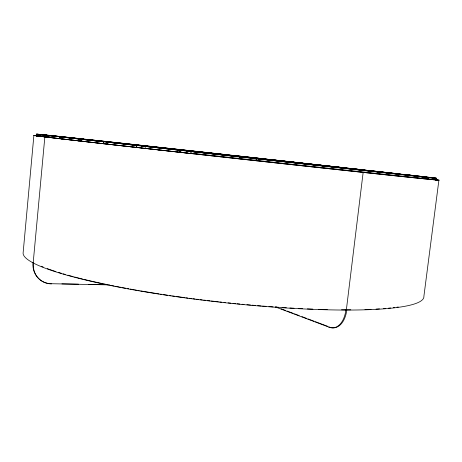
<?xml version="1.0" encoding="UTF-8"?>
<svg xmlns="http://www.w3.org/2000/svg" width="462" height="462" viewBox="0 0 462 462"><rect width="100%" height="100%" fill="white"/><g stroke="black" fill="none" stroke-linecap="round" stroke-linejoin="round"><path stroke-width="0.69" d="M435.608 179.735A201.091 0.733 6.3 0 1 436.209 179.885L435.857 178.684M382.738 172.066L383.974 172.534L382.738 172.066A199.451 0.358 6.3 0 0 369.138 170.542L369.138 170.744M434.575 178.165L434.575 178.066A199.786 0.358 6.3 0 1 427.055 177.31A1.392 0.982 -82 0 1 427.523 177.547M436.243 179.637L435.961 178.817M239.853 157.375L239.888 156.959A199.786 0.358 6.3 0 1 191.476 151.548L190.858 151.605L191.476 151.548A1.6 0.37 -83.9 0 0 191.268 151.744M33.888 135.458L23.1 253.124A201.594 27.547 6.3 0 0 224.428 302.668A201.594 27.547 6.3 0 0 423.897 296.281L438.9 180.145M36.51 136.186L36.7 134.113A201.12 0.364 6.3 0 1 38.369 134.246M36.585 136.209L36.775 134.13M39.212 136.613L39.409 134.471A201.126 0.364 6.3 0 1 36.781 134.13M39.923 136.712L40.125 134.558L40.939 134.517A199.445 0.358 6.3 0 1 46.552 135.095L46.188 135.118M33.172 262.913L44.854 136.908L45.871 137.018M46.876 137.266L47.055 135.372A201.126 0.364 6.3 0 1 40.125 134.558L39.772 134.679M48.25 137.433L48.423 135.528A201.126 0.364 6.3 0 0 59.904 136.844L414.61 175.664A201.126 0.364 6.3 0 0 402.662 174.313M59.719 138.802L59.904 136.844M61.798 139.045L61.989 137.081A201.126 0.364 6.3 0 0 78.488 138.946L78.292 140.962M81.179 141.297L81.376 139.276L427.2 177.113A201.12 0.364 6.3 0 1 433.853 177.899M103.465 143.849L103.667 141.776A201.12 0.364 6.3 0 1 81.376 139.276M107.294 144.283L107.502 142.204A201.126 0.364 6.3 0 0 136.816 145.478L434.702 178.136M435.66 178.858A1.363 1.328 -13.4 0 1 435.758 179.539A201.097 0.658 6.3 0 1 428.239 178.84L423.596 178.344A201.097 0.658 6.3 0 1 256.554 160.36L256.601 158.801L255.954 158.801L256.566 158.743A199.786 0.358 6.3 0 0 422.407 176.819L422.938 176.986L422.407 176.819A1.415 0.988 -82 0 0 421.662 177.154M136.596 147.597L136.816 145.478M141.626 148.065L141.834 146.038A201.126 0.364 6.3 0 0 180.405 150.323L180.186 152.379M142.313 148.048L136.613 147.43L136.723 146.518M239.818 157.709L239.738 158.506L255.573 160.216M186.867 153.124L187.081 151.068A201.126 0.364 6.3 0 0 240.35 156.959L240.119 159.026M346.333 310.054L363.149 172.39L362.41 172.303M428.06 179.418L428.314 177.448A201.126 0.364 6.3 0 0 436.163 178.234L435.891 180.319M436.151 180.324L436.423 178.251A201.126 0.364 6.3 0 0 434.557 177.986M436.209 179.885L436.48 178.251L180.203 150.3A199.451 0.358 6.3 0 1 146.2 146.518L145.438 146.587L146.2 146.523A1.964 0.837 -84.4 0 0 145.761 146.737A1.964 0.918 -84.2 0 1 146.2 146.523L145.507 146.593M436.261 179.504L436.48 178.251M136.833 145.813L136.931 145.49A199.445 0.358 6.3 0 1 111.134 142.608L110.199 142.567M222.869 154.47L223.4 154.458L222.932 154.308A199.451 0.358 6.3 0 0 91.915 139.957L91.378 140.003L91.921 139.957A1.386 0.514 -84.6 0 1 92.157 140.171M327.287 166.077L327.385 165.881A199.451 0.358 6.3 0 1 344.398 167.775L345.253 167.972M349.422 168.387L349.439 168.341A199.451 0.358 6.3 0 1 364.622 170.033L365.425 170.23M47.084 136.348L46.893 137.122A201.091 0.733 6.3 0 1 39.969 136.255A1.398 1.23 -88.6 0 1 40.275 135.482A1.761 1.548 -88.5 0 1 40.413 135.32M272.493 160.141L272.719 159.812A199.451 0.358 6.3 0 1 295.715 162.358L297.47 162.843L295.715 162.358M302.16 163.294L302.298 163.092A199.451 0.358 6.3 0 1 321.696 165.246L323.088 165.639M234.326 155.931L234.401 155.781A1.346 0.364 -83.7 0 1 234.615 155.596A199.451 0.358 6.3 0 1 264.651 158.916L265.945 159.153M47.153 136.198L47.112 136.284A1.386 0.635 -84.8 0 0 46.887 137.122L49.024 137.353M103.817 142.1L104.066 141.817A199.445 0.358 6.3 0 1 84.465 139.616L82.646 139.761M39.565 135.262L39.409 135.551A1.201 0.641 -85 0 0 39.247 136.163A201.091 0.733 6.3 0 1 36.631 135.77L36.66 135.568A1.542 1.294 -87.4 0 1 36.764 135.256M78.765 139.264L79.146 139.016A199.445 0.358 6.3 0 1 64.645 137.376L63.242 137.485M48.706 136.382L48.626 136.469A1.398 1.282 89.7 0 0 48.25 137.283M48.862 136.244L48.262 137.283A201.091 0.733 6.3 0 0 59.737 138.646M107.917 143.197L107.669 143.405A1.236 1.219 62.2 0 0 107.3 144.115M37.185 134.708L38.028 134.332M37.145 134.638L38.496 134.321A199.445 0.358 6.3 0 0 40.8 134.621L364.628 170.033M38.912 134.644L39.848 134.413A199.445 0.358 6.3 0 0 38.363 134.292L38.144 134.28M49.18 136.042L50.722 135.782A199.445 0.358 6.3 0 0 60.805 136.937L60.557 136.977M47.263 135.626L49.047 135.354A199.451 0.358 6.3 0 1 59.812 136.498L59.407 136.556M40.899 134.979L42.111 134.777A199.445 0.358 6.3 0 0 48.198 135.493L47.805 135.551M47.32 135.597L49.047 135.354M47.73 135.585L48.192 135.493M49.197 136.03L50.722 135.782M91.695 140.038L91.412 140.009M256.289 158.836L256.566 158.743A1.605 0.86 -83.7 0 0 255.913 159.142M40.246 134.69L40.795 134.615M256.15 158.824L256.566 158.743M91.528 140.021L91.921 139.957A1.386 1.034 -85.6 0 0 91.153 140.281M145.634 146.61L146.2 146.523M190.997 151.617L191.476 151.548A1.6 0.751 -84.1 0 0 191.083 151.721M62.659 136.995L64.258 136.971A199.451 0.358 6.3 0 1 83.443 139.039A1.49 0.889 -85.1 0 0 82.946 139.218M190.927 151.611L191.476 151.548M91.43 140.009L91.921 139.957M62.93 136.96L64.258 136.971M275.456 306.976L328.655 327.027L329.545 327.015M345.172 309.811L346.783 310.054A22.459 13.866 89.2 0 1 330.203 327.292M61.92 283.899L78.459 284.182M88.525 284.361L105.786 284.656M48.331 283.46A20.813 19.381 -54.1 0 0 51.132 283.714L109.76 284.904M255.215 160.204L254.833 160.164L256.554 160.36M39.409 134.471L386.919 172.534A201.126 0.364 6.3 0 1 400.727 174.093M428.314 177.448L239.888 156.959A1.605 0.832 -83.8 0 1 240.419 157.438M41.083 136.14L42.516 136.296M37.341 135.851L38.768 136.007M39.253 136.163L42.106 136.469M80.273 140.731L81.751 140.91M61.868 138.877L59.731 138.646A1.617 0.606 -84.7 0 1 59.921 137.809M68.278 139.57L69.704 139.726M80.33 140.893L81.809 141.037M62.156 138.138A1.322 1.253 86.4 0 0 61.81 138.889A201.091 0.733 6.3 0 0 78.315 140.806L81.895 141.193M107.761 144.144L103.476 143.682A1.813 0.323 -84.4 0 1 103.598 142.856M158.068 149.596L159.5 149.752M157.987 149.734L159.511 149.925M236.954 158.252L238.375 158.402M187.295 153.078L179.418 152.223A201.091 0.733 6.3 0 1 145.091 148.383L144.311 148.296M237.052 158.437L238.484 158.587M234.615 155.596L82.582 138.941A201.126 0.364 6.3 0 0 61.128 136.631M302.298 163.092L45.282 134.95A201.126 0.364 6.3 0 0 38.958 134.303M36.7 134.113L349.439 168.341M239.738 158.512A201.097 0.658 6.3 0 1 190.939 153.107L190.2 153.02M435.418 179.493L435.758 179.539M423.515 178.367L423.573 178.372A1.415 1.351 -73.6 0 0 422.407 176.819L422.407 176.929M264.651 158.916L266.089 159.194M433.119 177.824L433.83 178.13L433.119 177.824A199.451 0.358 6.3 0 1 434.678 178.061L435.747 178.563L435.51 178.367M434.678 178.061L435.244 178.217M434.326 178.084A1.334 0.947 -81.8 0 1 434.575 178.066L435.054 178.217M422.62 176.952L422.88 176.981M223.233 154.516A1.271 0.635 -83.9 0 0 222.932 154.308L223.337 154.452M223.146 154.429L223.308 154.447M276.293 306.976L278.315 307.732M281.012 308.749L285.73 310.528M287.075 311.03L293.145 313.317M294.49 313.825L299.209 315.598M301.905 316.614L306.624 318.393M307.975 318.896L314.039 321.182M315.384 321.691L327.518 326.253M422.407 176.819L422.794 176.969M434.771 178.188L434.938 178.205M222.932 154.308L223.256 154.441M266.793 159.436L267.209 159.638M413.727 175.797L412.78 175.462A199.451 0.358 6.3 0 0 402.373 174.284L402.471 174.405M400.034 174.37L398.827 173.879A199.451 0.358 6.3 0 0 386.769 172.522L386.827 172.794M425.219 177.206L424.174 176.767A199.451 0.358 6.3 0 0 415.76 175.803L416.048 176.265M426.721 177.177L426.443 177.033A199.451 0.358 6.3 0 1 432.143 177.708L432.848 177.934A1.761 1.704 -69.3 0 1 433.067 178.078M369.144 170.553L369.144 170.588A201.126 0.364 6.3 0 1 384.719 172.286M46.633 135.095A201.126 0.364 6.3 0 1 58.755 136.377M234.263 155.555A201.126 0.364 6.3 0 1 268.099 159.298M272.447 159.777A201.126 0.364 6.3 0 1 298.533 162.67M302.102 163.069A201.126 0.364 6.3 0 1 324.168 165.517M327.258 165.864A201.126 0.364 6.3 0 1 346.65 168.024M349.393 168.33A201.126 0.364 6.3 0 1 366.724 170.27M416.245 175.855A201.126 0.364 6.3 0 1 425.947 176.969M145.091 148.383A1.964 0.918 -84.2 0 1 145.311 147.418M180.434 150.393A1.992 0.912 -84.2 0 0 180.203 150.3A1.992 0.578 -83.9 0 0 180.047 150.352M180.89 151.38A1.992 0.912 -84.2 0 1 180.908 152.385M179.418 152.223A1.992 0.578 -83.9 0 1 179.602 151.241M136.619 147.43A201.091 0.733 6.3 0 1 107.317 144.121M103.482 143.682A201.091 0.733 6.3 0 1 81.197 141.135A1.299 1.265 79.7 0 1 81.497 140.46M36.775 135.73A201.091 0.733 6.3 0 0 36.55 135.736A1.103 0.658 -85.1 0 1 36.735 135.147M37.595 135.782A201.091 0.733 6.3 0 1 38.225 135.834M38.207 135.828A1.513 1.195 -86.7 0 1 38.242 135.655M190.939 153.107A1.6 0.37 -83.9 0 1 191.072 152.316M240.511 157.785A1.605 0.832 -83.8 0 1 240.535 158.599M427.818 178.095A1.392 0.982 -82 0 1 427.858 178.8M428.239 178.482A1.398 1.363 -63 0 1 428.239 178.84M427.055 177.31A1.398 1.363 -63 0 1 427.714 177.57M434.575 178.066A1.363 1.328 -13.4 0 1 435.481 178.557M152.789 146.697A1.305 0.56 -84.3 0 1 153.014 146.621M78.309 140.806A1.715 0.479 -84.4 0 1 78.465 139.974M345.882 310.054A22.471 13.854 89.2 0 1 328.655 327.027M435.799 179.689A203.782 0.745 6.3 0 1 240.194 158.98A203.782 0.745 6.3 0 1 35.857 135.562M435.666 179.695A202.772 0.739 6.3 0 1 237.693 158.697A202.772 0.739 6.3 0 1 36.816 135.672M37.37 135.718A202.772 0.739 6.3 0 1 38.669 135.834M41.095 136.065A202.772 0.739 6.3 0 1 42.348 136.186M398.313 306.993A200.6 27.402 6.3 0 1 396.939 307.184M394.796 307.461A200.6 27.402 6.3 0 1 393.324 307.64M390.598 307.94A200.6 27.402 6.3 0 1 388.559 308.142M385.741 308.397A200.6 27.402 6.3 0 1 383.552 308.576M379.481 308.864A200.6 27.402 6.3 0 1 376.022 309.072M371.044 309.321A200.6 27.402 6.3 0 1 364.957 309.546M350.791 309.8A200.6 27.402 6.3 0 1 347.112 309.817M345.622 309.817A200.6 27.402 6.3 0 1 341.505 309.8M327.298 309.575A200.6 27.402 6.3 0 1 318.647 309.326M312.918 309.118A200.6 27.402 6.3 0 1 307.386 308.887M302.471 308.662A200.6 27.402 6.3 0 1 298.204 308.443M294.063 308.223A200.6 27.402 6.3 0 1 289.882 307.981M286.365 307.767A200.6 27.402 6.3 0 1 282.115 307.49M278.626 307.259A200.6 27.402 6.3 0 1 275.173 307.016M273.088 306.866A200.6 27.402 6.3 0 1 268.901 306.554M266.1 306.341A200.6 27.402 6.3 0 1 262.578 306.058M261.169 305.942A200.6 27.402 6.3 0 1 257.629 305.653M255.498 305.469A200.6 27.402 6.3 0 1 251.934 305.157M250.502 305.03A200.6 27.402 6.3 0 1 246.927 304.706M244.063 304.441A200.6 27.402 6.3 0 1 241.99 304.244M239.911 304.042A200.6 27.402 6.3 0 1 237.139 303.771M235.747 303.638A200.6 27.402 6.3 0 1 232.969 303.355M230.885 303.141A200.6 27.402 6.3 0 1 228.101 302.853M225.323 302.558A200.6 27.402 6.3 0 1 223.931 302.408M221.847 302.183A200.6 27.402 6.3 0 1 219.756 301.952M218.364 301.796A200.6 27.402 6.3 0 1 215.587 301.484M214.195 301.322A200.6 27.402 6.3 0 1 211.417 300.999M210.025 300.837A200.6 27.402 6.3 0 1 207.253 300.508M205.844 300.34A200.6 27.402 6.3 0 1 203.684 300.081M202.252 299.902A200.6 27.402 6.3 0 1 200.098 299.636M198.666 299.457A200.6 27.402 6.3 0 1 196.517 299.185M195.085 299.001A200.6 27.402 6.3 0 1 192.949 298.723M191.522 298.539A200.6 27.402 6.3 0 1 189.391 298.261M187.97 298.071A200.6 27.402 6.3 0 1 185.845 297.788M184.436 297.597A200.6 27.402 6.3 0 1 175.999 296.419M174.607 296.223A200.6 27.402 6.3 0 1 172.517 295.923M171.131 295.72A200.6 27.402 6.3 0 1 169.745 295.518M167.596 295.201A200.6 27.402 6.3 0 1 163.311 294.554M161.891 294.34A200.6 27.402 6.3 0 1 160.476 294.121M159.067 293.901A200.6 27.402 6.3 0 1 140.679 290.898M139.281 290.656A200.6 27.402 6.3 0 1 137.89 290.419M136.504 290.176A200.6 27.402 6.3 0 1 135.123 289.934M134.402 289.807A200.6 27.402 6.3 0 1 130.134 289.039M128.719 288.779A200.6 27.402 6.3 0 1 127.316 288.525M125.918 288.265A200.6 27.402 6.3 0 1 122.459 287.612M121.09 287.352A200.6 27.402 6.3 0 1 119.727 287.093M119.046 286.96A200.6 27.402 6.3 0 1 115.535 286.273M114.143 286.001A200.6 27.402 6.3 0 1 110.701 285.308M107.317 284.615A200.6 27.402 6.3 0 1 103.99 283.916M103.269 283.76A200.6 27.402 6.3 0 1 83.899 279.354M82.565 279.031A200.6 27.402 6.3 0 1 78.009 277.887M77.373 277.72A200.6 27.402 6.3 0 1 74.578 276.992M73.204 276.628A200.6 27.402 6.3 0 1 67.897 275.179M65.275 274.428A200.6 27.402 6.3 0 1 63.173 273.816M61.804 273.412A200.6 27.402 6.3 0 1 58.489 272.395M55.948 271.592A200.6 27.402 6.3 0 1 47.297 268.613M43.168 267.024A200.6 27.402 6.3 0 1 41.262 266.239M47.644 283.333A20.813 19.381 -54.1 0 1 33.01 262.832L33.333 262.999A20.836 19.398 -54.2 0 0 51.467 283.905"/></g></svg>
